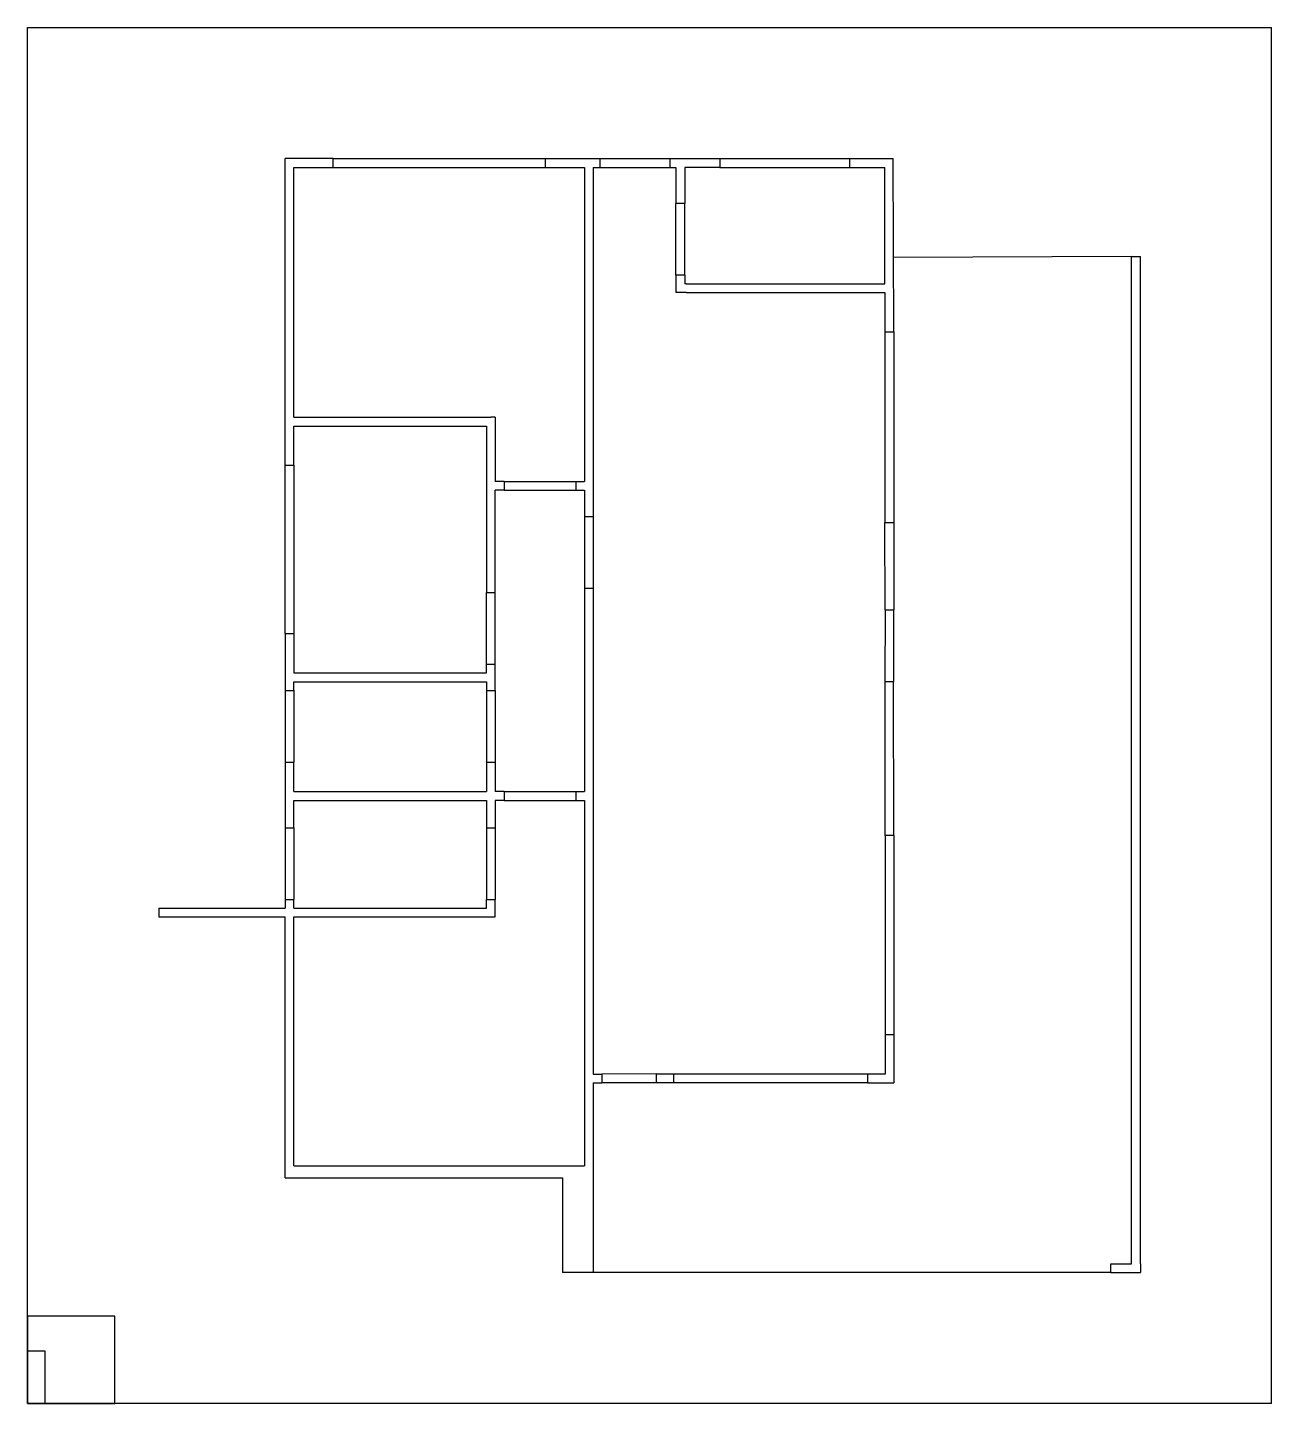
# Model space of a CAD drawing. Extents: x 1265.2 to 1279.4, y 663.9 to 679.7.
import ezdxf

# ---------------------------------------------------------------- set-up
doc = ezdxf.new("R2010")
doc.units = 0
doc.layers.add('ARQ-BASE', color=6, linetype='Continuous')
doc.layers.add('ARQ-LOTE', color=243, linetype='Continuous')

msp = doc.modelspace()

# ---------------------------------------------------------------- linework, layer by layer
for p, q in [((1266.172, 664.921), (1265.172, 664.921)), ((1265.172, 664.921), (1265.172, 663.921)), ((1266.172, 663.921), (1266.172, 664.921)), ((1265.172, 663.921), (1266.172, 663.921))]:
    msp.add_line(p, q)
at = {"layer": 'ARQ-BASE', "color": 6}
for p, q in [((1268.118, 674.657), (1268.118, 678.167)), ((1268.668, 678.167), (1268.118, 678.167)), ((1268.218, 675.207), (1268.218, 678.067)), ((1268.218, 678.067), (1268.668, 678.065)), ((1271.093, 678.167), (1271.718, 678.167)), ((1271.093, 678.066), (1271.543, 678.067)), ((1271.543, 678.067), (1271.543, 674.472)), ((1271.643, 678.067), (1271.643, 667.691)), ((1268.218, 675.207), (1270.47, 675.207))]:
    msp.add_line(p, q, dxfattribs=at)
at = {"layer": 'ARQ-BASE', "color": 2}
for p, q in [((1268.668, 678.167), (1271.093, 678.167)), ((1268.668, 678.067), (1268.668, 678.167)), ((1268.668, 678.065), (1271.093, 678.066)), ((1271.093, 678.167), (1271.093, 678.067)), ((1271.718, 678.167), (1271.718, 678.067)), ((1271.718, 678.167), (1272.518, 678.167)), ((1271.718, 678.067), (1272.518, 678.067)), ((1272.518, 678.167), (1272.518, 678.067)), ((1273.09, 678.167), (1274.579, 678.167)), ((1273.09, 678.167), (1273.09, 678.067)), ((1273.09, 678.067), (1274.579, 678.067)), ((1274.579, 678.067), (1274.579, 678.167)), ((1272.59, 676.834), (1272.59, 677.654)), ((1272.69, 677.654), (1272.59, 677.654)), ((1272.69, 676.834), (1272.69, 677.654)), ((1277.802, 677.046), (1275.08, 677.037)), ((1272.69, 676.834), (1272.59, 676.834)), ((1274.979, 676.184), (1275.081, 676.184)), ((1274.979, 676.184), (1274.98, 674.004)), ((1275.082, 676.184), (1275.081, 674.004)), ((1268.118, 674.657), (1268.218, 674.657)), ((1268.118, 672.731), (1268.118, 674.657)), ((1268.218, 674.657), (1268.218, 672.731)), ((1274.98, 674.004), (1275.081, 674.004)), ((1270.423, 673.201), (1270.523, 673.201)), ((1270.423, 672.381), (1270.423, 673.201)), ((1270.523, 672.381), (1270.523, 673.201)), ((1274.979, 673.004), (1275.082, 673.004)), ((1274.981, 673.004), (1274.98, 672.184)), ((1275.082, 672.184), (1275.082, 673.004)), ((1268.118, 672.731), (1268.218, 672.731)), ((1270.423, 672.381), (1270.523, 672.381)), ((1268.118, 672.081), (1268.218, 672.081)), ((1268.118, 672.081), (1268.118, 671.261)), ((1268.218, 672.081), (1268.218, 671.261)), ((1270.423, 672.081), (1270.423, 671.261)), ((1270.523, 672.081), (1270.523, 671.261)), ((1274.98, 672.184), (1275.082, 672.184)), ((1268.118, 671.261), (1268.218, 671.261)), ((1270.623, 670.923), (1271.443, 670.923)), ((1270.623, 670.923), (1270.623, 670.823)), ((1270.623, 670.823), (1271.443, 670.823)), ((1271.443, 670.923), (1271.443, 670.823)), ((1268.118, 670.509), (1268.218, 670.509)), ((1268.118, 670.509), (1268.118, 669.689)), ((1268.218, 670.509), (1268.218, 669.689)), ((1270.423, 670.509), (1270.423, 669.689)), ((1270.423, 670.509), (1270.523, 670.509)), ((1270.523, 670.509), (1270.523, 669.689)), ((1274.981, 670.421), (1274.981, 668.141)), ((1275.081, 670.421), (1274.981, 670.421)), ((1275.081, 670.421), (1275.081, 668.141)), ((1268.118, 669.689), (1268.218, 669.689)), ((1270.423, 669.689), (1270.523, 669.689)), ((1275.081, 668.141), (1274.981, 668.141)), ((1272.363, 667.692), (1271.743, 667.691)), ((1271.743, 667.691), (1271.743, 667.591)), ((1272.363, 667.692), (1272.363, 667.592)), ((1274.781, 667.691), (1272.563, 667.691)), ((1272.563, 667.691), (1272.563, 667.591)), ((1274.781, 667.691), (1274.781, 667.591)), ((1272.363, 667.592), (1271.743, 667.591)), ((1274.781, 667.591), (1272.563, 667.591)), ((1277.566, 665.421), (1271.643, 665.421))]:
    msp.add_line(p, q, dxfattribs=at)
at = {"layer": 'ARQ-BASE'}
for p, q in [((1271.643, 678.067), (1271.718, 678.067)), ((1272.518, 678.167), (1273.09, 678.167)), ((1272.518, 678.067), (1272.59, 678.067)), ((1272.59, 678.067), (1272.59, 677.654)), ((1272.69, 678.067), (1272.69, 677.654)), ((1273.09, 678.067), (1272.69, 678.067)), ((1274.579, 678.167), (1275.076, 678.167)), ((1274.579, 678.067), (1274.979, 678.067)), ((1274.979, 676.734), (1274.979, 678.067)), ((1275.082, 676.184), (1275.076, 678.167)), ((1275.08, 677.037), (1275.08, 677.037)), ((1277.802, 665.521), (1277.802, 677.046)), ((1277.802, 677.046), (1277.902, 677.046)), ((1277.902, 665.521), (1277.902, 677.046)), ((1272.59, 676.834), (1272.59, 676.634)), ((1272.69, 676.834), (1272.69, 676.734)), ((1272.706, 676.634), (1272.59, 676.634)), ((1272.706, 676.734), (1272.69, 676.734)), ((1272.706, 676.734), (1274.979, 676.734)), ((1272.706, 676.634), (1274.979, 676.634)), ((1274.979, 676.634), (1274.979, 676.184)), ((1270.523, 675.207), (1270.47, 675.207)), ((1270.523, 675.207), (1270.523, 674.472)), ((1268.218, 675.107), (1270.423, 675.107)), ((1268.218, 674.657), (1268.218, 675.107)), ((1270.423, 675.107), (1270.423, 673.201)), ((1270.623, 674.472), (1270.523, 674.472)), ((1270.623, 674.472), (1271.443, 674.472)), ((1270.623, 674.472), (1270.623, 674.372)), ((1271.443, 674.472), (1271.443, 674.372)), ((1271.443, 674.472), (1271.543, 674.472)), ((1270.623, 674.372), (1270.523, 674.372)), ((1270.523, 673.201), (1270.523, 674.372)), ((1270.623, 674.372), (1271.443, 674.372)), ((1271.443, 674.372), (1271.543, 674.372)), ((1271.543, 674.372), (1271.543, 670.923)), ((1271.543, 674.072), (1271.643, 674.072)), ((1274.981, 673.004), (1274.98, 674.004)), ((1275.081, 674.004), (1275.082, 673.004)), ((1271.543, 673.252), (1271.643, 673.252)), ((1268.118, 672.731), (1268.118, 672.081)), ((1268.218, 672.731), (1268.218, 672.281)), ((1270.423, 672.281), (1270.423, 672.381)), ((1270.523, 672.081), (1270.523, 672.381)), ((1268.218, 672.281), (1270.423, 672.281)), ((1268.218, 672.181), (1270.423, 672.181)), ((1268.218, 672.181), (1270.423, 672.181)), ((1268.218, 672.081), (1268.218, 672.181)), ((1270.423, 672.181), (1270.423, 672.081)), ((1270.423, 672.081), (1270.523, 672.081)), ((1274.98, 672.184), (1274.98, 670.421)), ((1275.081, 670.421), (1275.08, 672.184)), ((1268.118, 671.261), (1268.118, 670.509)), ((1268.218, 670.923), (1268.218, 671.261)), ((1270.423, 671.261), (1270.523, 671.261)), ((1270.423, 671.261), (1270.423, 670.923)), ((1270.523, 671.261), (1270.523, 670.923)), ((1268.218, 670.923), (1270.423, 670.923)), ((1268.218, 670.823), (1270.423, 670.823)), ((1268.218, 670.509), (1268.218, 670.823)), ((1270.423, 670.823), (1270.423, 670.509)), ((1270.623, 670.923), (1270.523, 670.923)), ((1270.623, 670.823), (1270.523, 670.823)), ((1270.523, 670.823), (1270.523, 670.509)), ((1271.443, 670.923), (1271.543, 670.923)), ((1271.443, 670.823), (1271.543, 670.823)), ((1271.543, 670.823), (1271.543, 666.641)), ((1268.118, 669.689), (1268.118, 669.589)), ((1268.218, 669.589), (1268.218, 669.689)), ((1270.423, 669.589), (1270.423, 669.689)), ((1270.523, 669.489), (1270.523, 669.689)), ((1266.672, 669.589), (1268.118, 669.589)), ((1266.672, 669.589), (1266.672, 669.489)), ((1268.218, 669.589), (1270.423, 669.589)), ((1266.672, 669.489), (1268.118, 669.489)), ((1268.118, 669.469), (1268.118, 669.489)), ((1268.118, 666.504), (1268.118, 669.469)), ((1268.218, 669.469), (1268.218, 669.489)), ((1268.218, 669.489), (1270.523, 669.489)), ((1268.218, 666.641), (1268.218, 669.469)), ((1274.981, 668.141), (1274.981, 667.691)), ((1275.081, 668.141), (1275.081, 667.691)), ((1271.643, 667.691), (1271.743, 667.691)), ((1272.563, 667.691), (1272.363, 667.691)), ((1274.981, 667.691), (1274.781, 667.691)), ((1275.081, 667.691), (1275.081, 667.591)), ((1271.643, 667.591), (1271.743, 667.591)), ((1271.643, 667.591), (1271.643, 665.421)), ((1272.563, 667.591), (1272.363, 667.592)), ((1274.781, 667.591), (1275.081, 667.591)), ((1268.218, 666.641), (1271.543, 666.641)), ((1268.118, 666.504), (1268.81, 666.504)), ((1268.81, 666.504), (1271.293, 666.504)), ((1271.293, 666.504), (1271.293, 665.421)), ((1277.566, 665.421), (1277.566, 665.521)), ((1277.566, 665.521), (1277.802, 665.521)), ((1277.902, 665.521), (1277.902, 665.421)), ((1271.643, 665.421), (1271.293, 665.421)), ((1277.566, 665.421), (1277.802, 665.421)), ((1277.802, 665.421), (1277.802, 665.421)), ((1277.802, 665.421), (1277.802, 665.421)), ((1277.802, 665.421), (1277.902, 665.421)), ((1265.172, 663.921), (1265.172, 664.521)), ((1265.372, 664.521), (1265.172, 664.521)), ((1265.372, 663.921), (1265.372, 664.521)), ((1265.172, 663.921), (1265.372, 663.921))]:
    msp.add_line(p, q, dxfattribs=at)
at = {"layer": 'ARQ-LOTE'}
for p, q in [((1265.172, 663.921), (1265.172, 679.667)), ((1265.172, 679.667), (1279.402, 679.667)), ((1279.402, 663.921), (1279.402, 679.667)), ((1279.402, 663.921), (1265.172, 663.921))]:
    msp.add_line(p, q, dxfattribs=at)

doc.saveas('drawing.dxf')
